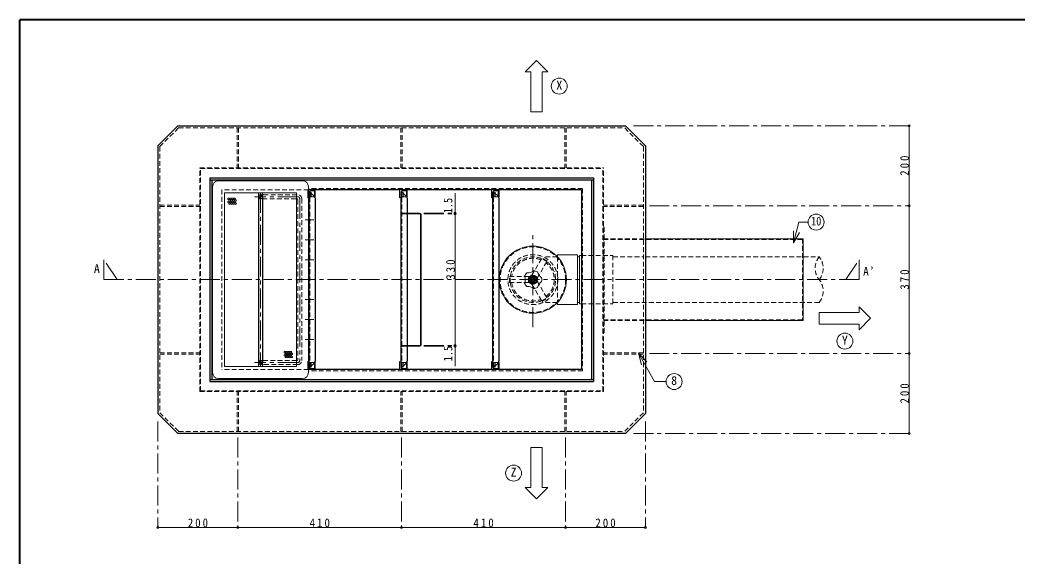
# Model space of a CAD drawing. Units: millimetres at full size, sheet at 1:10. Extents: x -2114 to 1936, y -1399 to 1411.
# Drawn here: x -2114 to 381, y 70 to 1411 of the extents above; entities that cross this region are included whole.
import ezdxf
from ezdxf.enums import TextEntityAlignment as Align

# ---------------------------------------------------------------- set-up
doc = ezdxf.new("R2010")
doc.units = ezdxf.units.MM
doc.header["$LTSCALE"] = 10
doc.header["$PDMODE"] = 32
doc.header["$PDSIZE"] = 5
doc.linetypes.add('CHAIN1', pattern=[8, 5, -1, 1, -1])
doc.linetypes.add('DASHED1', pattern=[1.8, 1.2, -0.6])
doc.layers.add('0-0_ﾚｲﾔ1', color=4, linetype='Continuous', lineweight=9)
doc.styles.add('ＭＳ ゴシック', font='')
doc.styles.get('ＭＳ ゴシック').set_extended_font_data('MS Gothic')

msp = doc.modelspace()

# ---------------------------------------------------------------- linework, layer by layer
at = {"layer": '0-0_ﾚｲﾔ1', "color": 1, "lineweight": 40}
for p in [(-2113.92, -1398.64), (1936.08, 1411.36)]:
    msp.add_line(p, (-2113.92, 1411.36), dxfattribs=at)
at = {"layer": '0-0_ﾚｲﾔ1'}
for p, q in [((-835.71, 1281.36), (-849.99, 1281.36)), ((-807.14, 1181.36), (-807.14, 1281.36)), ((111.08, 1146.36), (111.08, 946.36)), ((-1025.17, 977.86), (-1025.17, 926.36)), ((-1113.17, 927.86), (-1145.17, 927.86)), ((-1145.17, 926.36), (-1113.17, 926.36)), ((-1111.67, 597.86), (-1111.67, 924.86)), ((-1110.17, 597.86), (-1110.17, 924.86)), ((-1025.17, 926.36), (-1025.17, 596.36)), ((111.08, 946.36), (111.08, 576.36)), ((-768.92, 823.86), (-768.92, 818.58)), ((-713.92, 818.36), (-718.92, 818.36)), ((-713.92, 821.86), (-713.92, 700.86)), ((-713.92, 821.86), (-708.92, 821.86)), ((-713.92, 704.36), (-718.92, 704.36)), ((-713.92, 700.86), (-708.92, 700.86)), ((-13.92, 678.86), (-113.92, 678.86)), ((-113.92, 678.86), (-113.92, 650.29)), ((-13.92, 678.86), (-13.92, 693.15)), ((-113.92, 650.29), (-13.92, 650.29)), ((-1113.17, 596.36), (-1145.17, 596.36)), ((-1145.17, 594.86), (-1113.17, 594.86)), ((-1025.17, 544.86), (-1025.17, 596.36)), ((111.08, 576.36), (111.08, 376.36)), ((-835.71, 341.36), (-835.71, 241.36)), ((-807.14, 341.36), (-835.71, 341.36)), ((-807.14, 241.36), (-807.14, 341.36)), ((-807.14, 241.36), (-792.85, 241.36)), ((-1768.92, 141.36), (-1568.92, 141.36)), ((-1568.92, 141.36), (-1158.92, 141.36)), ((-1158.92, 141.36), (-748.92, 141.36)), ((-748.92, 141.36), (-548.92, 141.36))]:
    msp.add_line(p, q, dxfattribs=at)
at = {"layer": '0-0_ﾚｲﾔ1', "color": 5, "lineweight": 25}
for p, q in [((-1718.92, 1146.36), (-1768.92, 1096.36)), ((-1718.92, 1146.36), (-598.92, 1146.36)), ((-548.92, 1096.36), (-598.92, 1146.36)), ((-548.92, 1096.36), (-548.92, 426.36)), ((-1638.92, 1016.36), (-678.92, 1016.36)), ((-1638.92, 1016.36), (-1638.92, 506.36)), ((-1638.92, 1011.36), (-678.92, 1011.36)), ((-1633.92, 1011.36), (-1633.92, 511.36)), ((-683.92, 1011.36), (-683.92, 511.36)), ((-678.92, 1016.36), (-678.92, 506.36)), ((-708.92, 986.36), (-1391.92, 986.36)), ((-1390.17, 541.36), (-1390.17, 981.36)), ((-1388.67, 981.36), (-1390.17, 981.36)), ((-1376.64, 969.33), (-1388.67, 981.36)), ((-1160.17, 541.36), (-1160.17, 981.36)), ((-1158.67, 981.36), (-1160.17, 981.36)), ((-1146.64, 969.33), (-1158.67, 981.36)), ((-930.17, 541.36), (-930.17, 981.36)), ((-928.67, 981.36), (-930.17, 981.36)), ((-916.64, 969.33), (-928.67, 981.36)), ((-708.92, 986.36), (-708.92, 536.36)), ((-1516.92, 968.86), (-1516.92, 553.86)), ((-1506.92, 968.86), (-1506.92, 553.86)), ((-1375.17, 965.79), (-1375.17, 556.93)), ((-1145.17, 965.79), (-1145.17, 556.93)), ((-915.17, 965.79), (-915.17, 556.93)), ((-1376.64, 553.4), (-1388.67, 541.36)), ((-1146.64, 553.4), (-1158.67, 541.36)), ((-916.64, 553.4), (-928.67, 541.36)), ((-708.92, 536.36), (-1391.92, 536.36)), ((-1388.67, 541.36), (-1390.17, 541.36)), ((-1158.67, 541.36), (-1160.17, 541.36)), ((-928.67, 541.36), (-930.17, 541.36)), ((-1638.92, 511.36), (-678.92, 511.36)), ((-1638.92, 506.36), (-678.92, 506.36)), ((-598.92, 376.36), (-548.92, 426.36)), ((-598.92, 376.36), (-1718.92, 376.36))]:
    msp.add_line(p, q, dxfattribs=at)
at = {"layer": '0-0_ﾚｲﾔ1', "linetype": 'DASHED1'}
for p, q in [((-1763.92, 1094.29), (-1716.85, 1141.36)), ((-1716.85, 1141.36), (-600.99, 1141.36)), ((-1570.52, 1141.36), (-1570.52, 1041.36)), ((-1567.32, 1141.36), (-1567.32, 1041.36)), ((-1160.52, 1141.36), (-1160.52, 1041.36)), ((-1157.32, 1141.36), (-1157.32, 1041.36)), ((-750.52, 1141.36), (-750.52, 1041.36)), ((-747.32, 1141.36), (-747.32, 1041.36)), ((-553.92, 1094.29), (-600.99, 1141.36)), ((-553.92, 1094.29), (-553.92, 428.43)), ((-653.92, 481.36), (-653.92, 1041.36)), ((-1504.42, 973.86), (-1418.76, 973.86)), ((-1384.92, 968.36), (-1384.92, 983.36)), ((-1157.92, 968.36), (-1157.92, 980.61)), ((-1154.92, 968.36), (-1154.92, 983.36)), ((-927.92, 968.36), (-927.92, 980.61)), ((-924.92, 968.36), (-924.92, 983.36)), ((-1506.92, 963.86), (-1421.26, 963.86)), ((-1418.76, 961.36), (-1418.76, 561.36)), ((-1408.76, 963.86), (-1408.76, 558.86)), ((-1376.92, 969.61), (-1376.92, 968.36)), ((-1145.88, 968.36), (-1157.92, 968.36)), ((-1146.92, 969.61), (-1146.92, 968.36)), ((-915.88, 968.36), (-927.92, 968.36)), ((-916.92, 969.61), (-916.92, 968.36)), ((-1763.92, 947.96), (-1663.92, 947.96)), ((-1763.92, 944.76), (-1663.92, 944.76)), ((-1145.17, 927.86), (-1157.17, 927.86)), ((-1157.17, 926.36), (-1145.17, 926.36)), ((-553.92, 947.96), (-653.92, 947.96)), ((-553.92, 944.76), (-653.92, 944.76)), ((-653.92, 893.86), (-652.32, 893.86)), ((-652.32, 628.86), (-652.32, 893.86)), ((-653.92, 863.86), (-548.92, 863.86)), ((-653.92, 862.26), (-155.52, 862.26)), ((-155.52, 863.86), (-155.52, 658.86)), ((-832.79, 772.26), (-807.67, 815.78)), ((-819.8, 764.76), (-794.68, 808.28)), ((-795.43, 806.98), (-808.42, 814.48)), ((-794.68, 808.28), (-807.67, 815.78)), ((-768.92, 818.36), (-804.78, 818.36)), ((-768.92, 818.58), (-768.92, 704.15)), ((-629.92, 818.36), (-553.92, 818.36)), ((-548.92, 818.36), (-113.92, 818.36)), ((-888.92, 753.86), (-888.92, 768.86)), ((-888.92, 768.86), (-838.67, 768.86)), ((-888.92, 753.86), (-838.67, 753.86)), ((-887.42, 753.86), (-887.42, 768.86)), ((-830.42, 770.89), (-838.67, 766.13)), ((-838.67, 768.86), (-838.67, 753.86)), ((-830.42, 751.84), (-838.67, 756.6)), ((-819.8, 764.76), (-832.79, 772.26)), ((-819.8, 757.97), (-832.79, 750.47)), ((-832.79, 750.47), (-807.67, 706.95)), ((-822.17, 766.13), (-822.17, 756.6)), ((-819.8, 757.97), (-794.68, 714.45)), ((-808.42, 708.25), (-795.43, 715.75)), ((-807.67, 706.95), (-794.68, 714.45)), ((-768.92, 704.36), (-804.78, 704.36)), ((-708.92, 700.86), (-629.92, 700.86)), ((-629.92, 704.36), (-113.92, 704.36)), ((-653.92, 660.46), (-155.52, 660.46)), ((-653.92, 658.86), (-548.92, 658.86)), ((-653.92, 628.86), (-652.32, 628.86)), ((-1763.92, 577.96), (-1663.92, 577.96)), ((-1763.92, 574.76), (-1663.92, 574.76)), ((-1145.17, 596.36), (-1157.17, 596.36)), ((-1157.17, 594.86), (-1145.17, 594.86)), ((-553.92, 577.96), (-653.92, 577.96)), ((-553.92, 574.76), (-653.92, 574.76)), ((-1421.26, 558.86), (-1506.92, 558.86)), ((-1387.92, 554.36), (-1387.92, 542.11)), ((-1375.88, 554.36), (-1387.92, 554.36)), ((-1384.92, 554.36), (-1384.92, 539.36)), ((-1376.92, 553.11), (-1376.92, 554.36)), ((-1157.92, 554.36), (-1157.92, 542.11)), ((-1145.88, 554.36), (-1157.92, 554.36)), ((-1154.92, 554.36), (-1154.92, 539.36)), ((-1146.92, 553.11), (-1146.92, 554.36)), ((-927.92, 554.36), (-927.92, 542.11)), ((-915.88, 554.36), (-927.92, 554.36)), ((-924.92, 554.36), (-924.92, 539.36)), ((-916.92, 553.11), (-916.92, 554.36)), ((-1418.76, 548.86), (-1504.42, 548.86)), ((-1663.92, 481.36), (-653.92, 481.36)), ((-1570.52, 381.36), (-1570.52, 481.36)), ((-1567.32, 381.36), (-1567.32, 481.36)), ((-1160.52, 381.36), (-1160.52, 481.36)), ((-1157.32, 381.36), (-1157.32, 481.36)), ((-750.52, 381.36), (-750.52, 481.36)), ((-747.32, 381.36), (-747.32, 481.36)), ((-553.92, 428.43), (-600.99, 381.36))]:
    msp.add_line(p, q, dxfattribs=at)
at = {"layer": '0-0_ﾚｲﾔ1', "linetype": 'CHAIN1'}
for p, q in [((-578.92, 1146.36), (111.08, 1146.36)), ((-1511.92, 978.86), (-1511.92, 543.86)), ((-1418.76, 968.86), (-1526.92, 968.86)), ((-1413.76, 963.86), (-1413.76, 558.86)), ((-1103.17, 927.86), (-1025.17, 927.86)), ((-1103.17, 926.36), (-1025.17, 926.36)), ((-538.92, 946.36), (111.08, 946.36)), ((-1400.17, 911.36), (-1378.67, 911.36)), ((-830.42, 642.36), (-830.42, 880.36)), ((-1400.17, 861.36), (-1378.67, 861.36)), ((-1870.59, 761.36), (-1903.92, 811.36)), ((-1903.92, 811.36), (-1903.92, 761.36)), ((-1400.17, 811.36), (-1378.67, 811.36)), ((-47.26, 761.36), (-13.92, 811.36)), ((-13.92, 811.36), (-13.92, 761.36)), ((-1903.92, 761.36), (-13.92, 761.36)), ((-1400.17, 711.36), (-1378.67, 711.36)), ((-1400.17, 661.36), (-1378.67, 661.36)), ((-1400.17, 611.36), (-1378.67, 611.36)), ((-1103.17, 596.36), (-1025.17, 596.36)), ((-1103.17, 594.86), (-1025.17, 594.86)), ((-538.92, 576.36), (111.08, 576.36)), ((-1418.76, 553.86), (-1526.92, 553.86)), ((-1768.92, 406.36), (-1768.92, 141.36)), ((-548.92, 406.36), (-548.92, 141.36)), ((-578.92, 376.36), (111.08, 376.36)), ((-1568.92, 366.36), (-1568.92, 141.36)), ((-1158.92, 366.36), (-1158.92, 141.36)), ((-748.92, 366.36), (-748.92, 141.36))]:
    msp.add_line(p, q, dxfattribs=at)
at = {"layer": '0-0_ﾚｲﾔ1', "color": 7, "lineweight": 18}
for p, q in [((-1406.92, 1008.86), (-1616.92, 1008.86)), ((-1631.92, 528.86), (-1631.92, 993.86)), ((-1421.92, 978.86), (-1601.92, 978.86)), ((-1601.92, 543.86), (-1601.92, 978.86)), ((-1516.92, 968.86), (-1516.92, 978.86)), ((-1506.92, 968.86), (-1506.92, 978.86)), ((-1421.92, 543.86), (-1421.92, 978.86)), ((-1393.92, 966.36), (-1393.92, 986.36)), ((-1391.92, 528.86), (-1391.92, 993.86)), ((-1390.92, 980.36), (-1390.92, 969.36)), ((-1387.92, 983.36), (-1374.8, 983.36)), ((-1387.92, 980.61), (-1387.92, 983.36)), ((-1376.92, 969.61), (-1376.92, 983.36)), ((-1374.8, 968.36), (-1374.8, 983.36)), ((-1163.92, 966.36), (-1163.92, 986.36)), ((-1160.92, 980.36), (-1160.92, 969.36)), ((-1157.92, 983.36), (-1144.8, 983.36)), ((-1157.92, 980.61), (-1157.92, 983.36)), ((-1146.92, 969.61), (-1146.92, 983.36)), ((-1144.8, 968.36), (-1144.8, 983.36)), ((-933.92, 966.36), (-933.92, 986.36)), ((-930.92, 980.36), (-930.92, 969.36)), ((-927.92, 983.36), (-914.8, 983.36)), ((-927.92, 980.61), (-927.92, 983.36)), ((-916.92, 969.61), (-916.92, 983.36)), ((-914.8, 968.36), (-914.8, 983.36)), ((-1375.88, 968.36), (-1374.8, 968.36)), ((-1145.88, 968.36), (-1144.8, 968.36)), ((-915.88, 968.36), (-914.8, 968.36)), ((-178.51, 853.73), (-178.51, 883.73)), ((-178.51, 853.73), (-163.51, 879.71)), ((-548.92, 863.86), (-153.92, 863.86)), ((-153.92, 863.86), (-153.92, 658.86)), ((-548.92, 658.86), (-153.92, 658.86)), ((-566.42, 576.97), (-545.2, 555.76)), ((-566.42, 576.97), (-558.65, 547.99)), ((-1516.92, 553.86), (-1516.92, 543.86)), ((-1506.92, 553.86), (-1506.92, 543.86)), ((-1393.92, 556.36), (-1393.92, 536.36)), ((-1390.92, 542.36), (-1390.92, 553.36)), ((-1376.92, 553.11), (-1376.92, 539.36)), ((-1375.88, 554.36), (-1374.8, 554.36)), ((-1374.8, 554.36), (-1374.8, 539.36)), ((-1163.92, 556.36), (-1163.92, 536.36)), ((-1160.92, 542.36), (-1160.92, 553.36)), ((-1146.92, 553.11), (-1146.92, 539.36)), ((-1145.88, 554.36), (-1144.8, 554.36)), ((-1144.8, 554.36), (-1144.8, 539.36)), ((-933.92, 556.36), (-933.92, 536.36)), ((-930.92, 542.36), (-930.92, 553.36)), ((-916.92, 553.11), (-916.92, 539.36)), ((-915.88, 554.36), (-914.8, 554.36)), ((-914.8, 554.36), (-914.8, 539.36)), ((-1421.92, 543.86), (-1601.92, 543.86)), ((-1387.92, 542.11), (-1387.92, 539.36)), ((-1387.92, 539.36), (-1374.8, 539.36)), ((-1157.92, 542.11), (-1157.92, 539.36)), ((-1157.92, 539.36), (-1144.8, 539.36)), ((-927.92, 542.11), (-927.92, 539.36)), ((-927.92, 539.36), (-914.8, 539.36)), ((-1406.92, 513.86), (-1616.92, 513.86))]:
    msp.add_line(p, q, dxfattribs=at)
at = {"layer": '0-0_ﾚｲﾔ1', "color": 7, "linetype": 'DASHED1', "lineweight": 18}
for p, q in [((-1608.92, 986.36), (-1608.92, 536.36)), ((-1391.92, 986.36), (-1608.92, 986.36)), ((-705.92, 989.36), (-1391.92, 989.36)), ((-1388.67, 541.36), (-1388.67, 981.36)), ((-1158.67, 541.36), (-1158.67, 981.36)), ((-928.67, 541.36), (-928.67, 981.36)), ((-705.92, 989.36), (-705.92, 533.36)), ((-1390.17, 923.86), (-1388.67, 923.86)), ((-1390.17, 898.86), (-1388.67, 898.86)), ((-1390.17, 873.86), (-1388.67, 873.86)), ((-1390.17, 848.86), (-1388.67, 848.86)), ((-1390.17, 823.86), (-1388.67, 823.86)), ((-1390.17, 798.86), (-1388.67, 798.86)), ((-1390.17, 773.86), (-1388.67, 773.86)), ((-1390.17, 748.86), (-1388.67, 748.86)), ((-1390.17, 723.86), (-1388.67, 723.86)), ((-1390.17, 698.86), (-1388.67, 698.86)), ((-1390.17, 673.86), (-1388.67, 673.86)), ((-1390.17, 648.86), (-1388.67, 648.86)), ((-1390.17, 623.86), (-1388.67, 623.86)), ((-1390.17, 598.86), (-1388.67, 598.86)), ((-1391.92, 536.36), (-1608.92, 536.36)), ((-705.92, 533.36), (-1391.92, 533.36))]:
    msp.add_line(p, q, dxfattribs=at)
at = {"layer": '0-0_ﾚｲﾔ1'}
for points in [[(-849.99, 1281.36), (-821.42, 1309.94), (-792.85, 1281.36), (-807.14, 1281.36)], [(-835.71, 1281.36), (-835.71, 1181.36), (-807.14, 1181.36)], [(-768.92, 823.86), (-718.92, 823.86), (-718.92, 698.86)], [(-768.92, 704.15), (-768.92, 698.86), (-718.92, 698.86)], [(-13.92, 693.15), (14.65, 664.58), (-13.92, 636.01), (-13.92, 650.29)], [(-792.85, 241.36), (-821.42, 212.79), (-849.99, 241.36), (-835.71, 241.36)]]:
    msp.add_lwpolyline(points, dxfattribs=at)
at = {"layer": '0-0_ﾚｲﾔ1', "color": 5, "lineweight": 25}
msp.add_lwpolyline([(-1768.92, 1096.36), (-1768.92, 426.36), (-1718.92, 376.36)], dxfattribs=at)
at = {"layer": '0-0_ﾚｲﾔ1', "linetype": 'DASHED1'}
for points in [[(-1763.92, 1094.29), (-1763.92, 428.43), (-1716.85, 381.36), (-600.99, 381.36)], [(-1663.92, 481.36), (-1663.92, 1041.36), (-653.92, 1041.36)], [(-1662.32, 482.96), (-655.52, 482.96), (-655.52, 1039.76)], [(-1662.32, 482.96), (-1662.32, 1039.76), (-655.52, 1039.76)], [(-1375.88, 968.36), (-1387.92, 968.36), (-1387.92, 980.61)], [(-708.92, 821.86), (-629.92, 821.86), (-629.92, 700.86)]]:
    msp.add_lwpolyline(points, dxfattribs=at)
at = {"layer": '0-0_ﾚｲﾔ1', "color": 7, "lineweight": 18}
for points in [[(-178.51, 853.73), (-164.69, 905.3), (-141.55, 905.3)], [(-566.42, 576.97), (-525.61, 506.29), (-496.83, 506.29)]]:
    msp.add_lwpolyline(points, dxfattribs=at)
for centre, radius in [((-764.28, 1245.65), 20), ((-121.55, 905.3), 20), ((-830.42, 761.36), 84), ((-830.42, 761.36), 11.5), ((-830.42, 761.36), 10.5), ((-830.42, 761.36), 6.5), ((-49.64, 607.44), 20), ((-476.83, 506.29), 20), ((-878.56, 277.08), 20)]:
    msp.add_circle(centre, radius, dxfattribs=at)
at = {"layer": '0-0_ﾚｲﾔ1'}
for centre in [(-1591.92, 963.56), (-1591.92, 955.56), (-1589.42, 959.56), (-1589.42, 951.56), (-1586.92, 963.56), (-1586.92, 955.56), (-1584.42, 959.56), (-1584.42, 951.56), (-1581.92, 963.56), (-1581.92, 955.56), (-1579.42, 959.56), (-1579.42, 951.56), (-1576.92, 963.56), (-1576.92, 955.56), (-1574.42, 959.56), (-1574.42, 951.56), (-1451.07, 579.76), (-1448.57, 575.76), (-1446.07, 579.76), (-1443.57, 575.76), (-1441.07, 579.76), (-1438.57, 575.76), (-1436.07, 579.76), (-1433.57, 575.76), (-1451.07, 571.76), (-1448.57, 567.76), (-1446.07, 571.76), (-1443.57, 567.76), (-1441.07, 571.76), (-1438.57, 567.76), (-1436.07, 571.76), (-1433.57, 567.76)]:
    msp.add_circle(centre, 2, dxfattribs=at)
at = {"layer": '0-0_ﾚｲﾔ1', "linetype": 'DASHED1'}
for radius in [82, 62.5, 5, 4]:
    msp.add_circle((-830.42, 761.36), radius, dxfattribs=at)
at = {"layer": '0-0_ﾚｲﾔ1', "color": 7, "lineweight": 18}
for centre, radius, start, end in [((-1616.92, 993.86), 15, 90, 180), ((-1406.92, 993.86), 15, 0, 90), ((-1387.92, 980.36), 3, 90, 180), ((-1376.92, 986.36), 3, 270, 0), ((-1157.92, 980.36), 3, 90, 180), ((-1146.92, 986.36), 3, 270, 0), ((-927.92, 980.36), 3, 90, 180), ((-916.92, 986.36), 3, 270, 0), ((-1393.92, 969.36), 3, 270, 0), ((-1163.92, 969.36), 3, 270, 0), ((-933.92, 969.36), 3, 270, 0), ((-830.42, 761.36), 22.5, 131.57818, 156.42182), ((-844.91, 805.94), 27.75, 269.07536, 306.92464), ((-830.42, 761.36), 22.5, 59.57818, 84.42182), ((-792.5, 788.91), 27.75, 197.07536, 234.92464), ((-877.29, 761.36), 27.75, 341.07536, 18.92464), ((-830.42, 761.36), 22.5, 203.57818, 228.42182), ((-792.5, 733.81), 27.75, 125.07536, 162.92464), ((-830.42, 761.36), 22.5, 347.57818, 12.42182), ((-844.91, 716.79), 27.75, 53.07536, 90.92464), ((-830.42, 761.36), 22.5, 275.57818, 300.42182), ((-1393.92, 553.36), 3, 0, 90), ((-1163.92, 553.36), 3, 0, 90), ((-933.92, 553.36), 3, 0, 90), ((-1616.92, 528.86), 15, 180, 270), ((-1406.92, 528.86), 15, 270, 0), ((-1387.92, 542.36), 3, 180, 270), ((-1376.92, 536.36), 3, 0, 90), ((-1157.92, 542.36), 3, 180, 270), ((-1146.92, 536.36), 3, 0, 90), ((-927.92, 542.36), 3, 180, 270), ((-916.92, 536.36), 3, 0, 90)]:
    msp.add_arc(centre, radius, start, end, dxfattribs=at)
at = {"layer": '0-0_ﾚｲﾔ1', "linetype": 'DASHED1'}
for centre, radius, start, end in [((-1506.92, 973.86), 10, 180, 270), ((-1504.42, 976.36), 2.5, 180, 270), ((-1418.76, 963.86), 10, 0, 90), ((-1421.26, 961.36), 2.5, 0, 90), ((-1157.17, 929.36), 3, 180, 270), ((-1157.17, 929.36), 1.5, 180, 270), ((-830.42, 761.36), 57, 67.56084, 172.43916), ((-830.42, 761.36), 53.5, 68.05866, 171.94134), ((-830.42, 761.36), 53.5, 308.05866, 51.94134), ((-830.42, 761.36), 57, 307.56084, 52.43916), ((-78.31, 789.86), 45.61, 141.33038, 218.66962), ((-149.53, 789.86), 45.61, 321.33038, 38.66962), ((-830.42, 761.36), 57, 187.56084, 292.43916), ((-830.42, 761.36), 53.5, 188.05866, 291.94134), ((-149.53, 732.86), 45.61, 321.33038, 38.66962), ((-1157.17, 593.36), 3, 90, 180), ((-1157.17, 593.36), 1.5, 90, 180), ((-1506.92, 548.86), 10, 90, 180), ((-1421.26, 561.36), 2.5, 270, 0), ((-1418.76, 558.86), 10, 270, 0), ((-1504.42, 546.36), 2.5, 90, 180)]:
    msp.add_arc(centre, radius, start, end, dxfattribs=at)
at = {"layer": '0-0_ﾚｲﾔ1', "color": 5, "lineweight": 25}
for centre, start, end in [((-1511.92, 968.86), 0, 180), ((-1380.17, 965.79), 0, 45), ((-1150.17, 965.79), 0, 45), ((-920.17, 965.79), 0, 45), ((-1511.92, 553.86), 180, 0), ((-1380.17, 556.93), 315, 0), ((-1150.17, 556.93), 315, 0), ((-920.17, 556.93), 315, 0)]:
    msp.add_arc(centre, 5, start, end, dxfattribs=at)
at = {"layer": '0-0_ﾚｲﾔ1', "linetype": 'CHAIN1'}
for centre, start, end in [((-1506.92, 973.86), 180, 270), ((-1418.76, 963.86), 0, 90), ((-1506.92, 548.86), 90, 180), ((-1418.76, 558.86), 270, 0)]:
    msp.add_arc(centre, 5, start, end, dxfattribs=at)
at = {"layer": '0-0_ﾚｲﾔ1', "color": 7, "linetype": 'DASHED1', "lineweight": 18}
for centre, start, end in [((-1511.92, 968.86), 180, 0), ((-1511.92, 553.86), 0, 180)]:
    msp.add_arc(centre, 5, start, end, dxfattribs=at)
at = {"layer": '0-0_ﾚｲﾔ1'}
for centre, radius, start, end in [((-1113.17, 924.86), 3, 0, 90), ((-1113.17, 924.86), 1.5, 0, 90), ((-1113.17, 597.86), 3, 270, 0), ((-1113.17, 597.86), 1.5, 270, 0)]:
    msp.add_arc(centre, radius, start, end, dxfattribs=at)
for p in [(111.08, 1146.36), (111.08, 946.36), (-1025.17, 927.86), (-1025.17, 926.36), (-1025.17, 596.36), (-1025.17, 594.86), (111.08, 576.36), (111.08, 376.36), (-1768.92, 141.36), (-1568.92, 141.36), (-1158.92, 141.36), (-748.92, 141.36), (-548.92, 141.36)]:
    msp.add_point(p, dxfattribs=at)

# ---------------------------------------------------------------- texts
at = {"layer": '0-0_ﾚｲﾔ1', "color": 7, "style": 'ＭＳ ゴシック'}
for s, p in [('X', (-771.78, 1230.65)), ('A', (-1928.92, 771.36)), ('Y', (-57.14, 592.44)), ('8', (-484.33, 491.29)), ('Z', (-886.06, 262.08))]:
    msp.add_text(s, height=21.99, dxfattribs=at).set_placement(p, align=Align.BOTTOM_LEFT)
at = {"layer": '0-0_ﾚｲﾔ1', "color": 7, "style": 'ＭＳ ゴシック', "width": 0.85}
for p in [(-1025.17, 927.86), (-1025.17, 557.36)]:
    msp.add_text('1.5', height=21.99, rotation=90, dxfattribs=at).set_placement(p, align=Align.BOTTOM_LEFT)
msp.add_text('10', height=21.99, dxfattribs=at).set_placement((-134.05, 890.3), align=Align.BOTTOM_LEFT)
at = {"layer": '0-0_ﾚｲﾔ1', "color": 7, "char_height": 21.99, "attachment_point": 7, "rotation": 90, "style": 'ＭＳ ゴシック'}
for s, insert in [('\\T1.38;\\W0.9;200', (111.08, 1021.36)), ('\\T1.38;\\W0.9;330', (-1025.17, 761.36)), ('\\T1.38;\\W0.9;370', (111.08, 736.36)), ('\\T1.38;\\W0.9;200', (111.08, 451.36))]:
    msp.add_mtext(s, dxfattribs=dict(at, insert=insert))
at = {"layer": '0-0_ﾚｲﾔ1', "color": 7, "char_height": 21.99, "attachment_point": 7, "style": 'ＭＳ ゴシック'}
for s, insert in [('\\T1.24;\\W0.95;A’', (-3.92, 771.36)), ('\\T1.38;\\W0.9;200', (-1693.92, 141.36)), ('\\T1.38;\\W0.9;410', (-1388.92, 141.36)), ('\\T1.38;\\W0.9;410', (-978.92, 141.36)), ('\\T1.38;\\W0.9;200', (-673.92, 141.36))]:
    msp.add_mtext(s, dxfattribs=dict(at, insert=insert))

doc.saveas('drawing.dxf')
